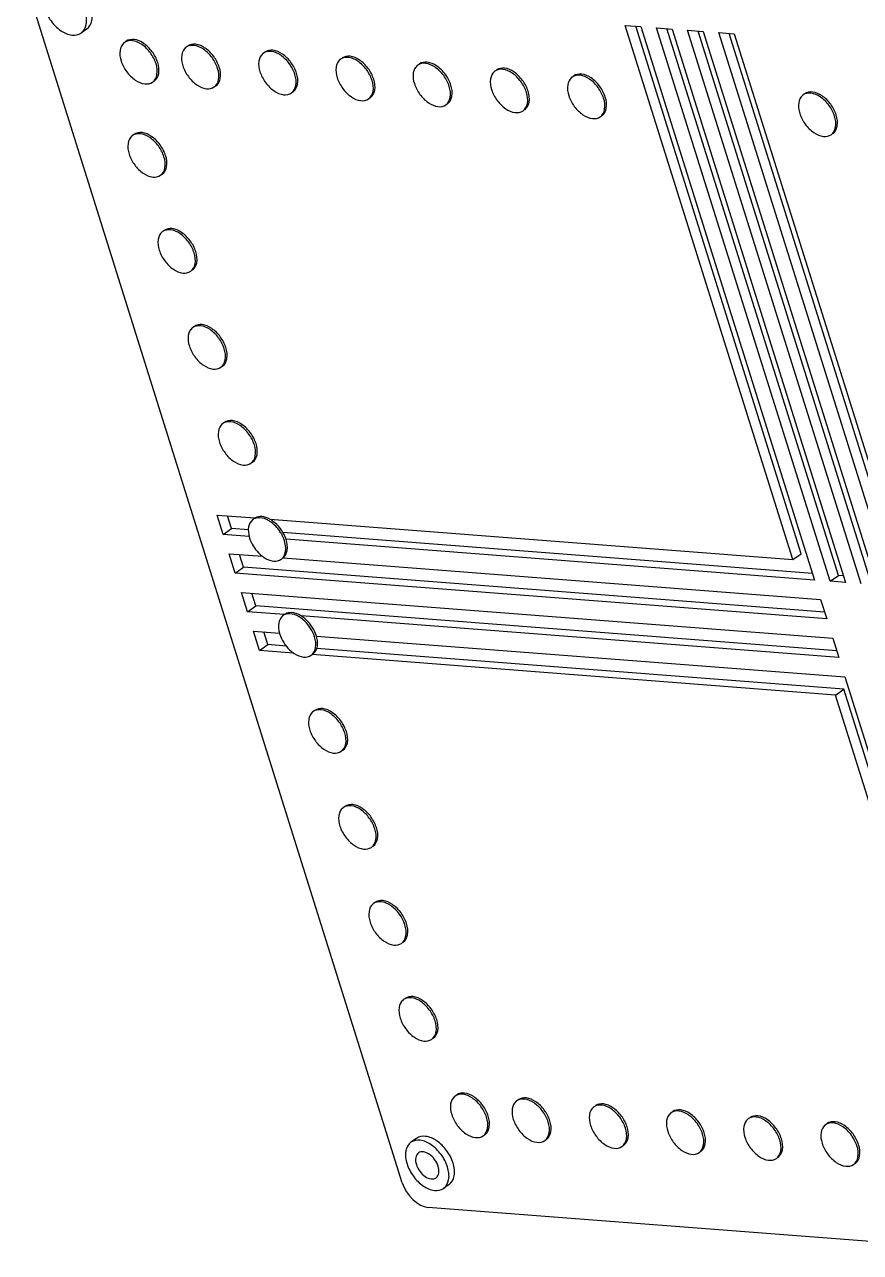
# Model space of a CAD drawing. Header units: millimetres. Extents: x 0 to 559, y 0 to 432.
# Drawn here: x 418.5 to 457, y 334.7 to 391.2 of the extents above; entities that cross this region are included whole.
import ezdxf

# ---------------------------------------------------------------- set-up
doc = ezdxf.new("R2010")
doc.units = ezdxf.units.MM
doc.header["$LTSCALE"] = 30.734
doc.layers.get('0').update_dxf_attribs({"linetype": 'CONTINUOUS'})
doc.layers.add('02___PRT_ALL_AXES', color=7, linetype='CONTINUOUS')

msp = doc.modelspace()

# ---------------------------------------------------------------- linework, layer by layer
at = {"color": 7, "linetype": 'Continuous'}
for p, q in [((435.9147, 337.8917), (418.5418, 393.3)), ((453.8848, 366.5745), (446.1762, 391.1602)), ((446.1762, 391.1602), (446.8921, 391.1047)), ((454.2688, 366.8451), (446.6566, 391.123)), ((446.8921, 391.1047), (454.8801, 365.6283)), ((455.5961, 365.5728), (447.6081, 391.0493)), ((447.6081, 391.0493), (448.324, 390.9939)), ((455.98, 365.8434), (448.0885, 391.0121)), ((448.324, 390.9939), (456.312, 365.5174)), ((457.0279, 365.462), (449.04, 390.9385)), ((449.04, 390.9385), (449.7559, 390.883)), ((457.4119, 365.7325), (449.5204, 390.9013)), ((449.7559, 390.883), (457.7439, 365.4066)), ((458.4598, 365.3511), (450.4719, 390.8276)), ((450.4719, 390.8276), (451.1878, 390.7722)), ((458.8437, 365.6217), (450.9523, 390.7904)), ((451.1878, 390.7722), (458.8965, 366.1866)), ((427.6755, 367.7343), (427.3961, 368.6251)), ((428.0594, 368.0048), (427.8765, 368.5879)), ((427.6755, 367.7343), (428.0594, 368.0048)), ((428.8412, 367.9443), (428.0594, 368.0048)), ((454.7836, 365.936), (430.424, 367.8218)), ((428.2341, 365.9526), (427.9548, 366.8434)), ((428.618, 366.2231), (428.4352, 366.8062)), ((453.8848, 366.5745), (454.2688, 366.8451)), ((428.2341, 365.9526), (428.618, 366.2231)), ((455.3423, 364.1543), (428.618, 366.2231)), ((455.4387, 363.8466), (428.2341, 365.9526)), ((455.5961, 365.5728), (455.98, 365.8434)), ((456.2155, 365.8251), (455.98, 365.8434)), ((456.312, 365.5174), (455.5961, 365.5728)), ((428.7927, 364.1709), (428.5134, 365.0617)), ((428.5134, 365.0617), (455.7181, 362.9557)), ((429.1766, 364.4414), (428.9938, 365.0245)), ((455.1594, 364.7374), (455.4387, 363.8466)), ((428.7927, 364.1709), (429.1766, 364.4414)), ((455.9009, 362.3726), (429.1766, 364.4414)), ((429.3514, 362.3892), (429.072, 363.28)), ((429.7353, 362.6597), (429.5524, 363.2428)), ((455.7181, 362.9557), (455.9974, 362.0649)), ((429.3514, 362.3892), (429.7353, 362.6597)), ((430.5878, 362.5937), (429.7353, 362.6597)), ((456.224, 360.6091), (431.9781, 362.4861)), ((456.2767, 361.174), (464.2647, 335.6975)), ((455.8401, 360.3386), (456.224, 360.6091)), ((463.9326, 336.0235), (456.224, 360.6091)), ((463.5487, 335.753), (455.8401, 360.3386)), ((463.884, 334.6838), (437.1086, 336.7565))]:
    msp.add_line(p, q, dxfattribs=at)
msp.add_ellipse((436.7739, 337.8259), major_axis=(-0.6909, 0.9812), ratio=0.622665, start_param=1.0961596, end_param=2.6662707, dxfattribs=at)
for points, knots in [([(436.6613, 339.2639), (436.5936, 339.2161), (436.4988, 339.0267), (436.5317, 338.8325), (436.5636, 338.7306)], [0, 0, 0, 0, 0.437218, 1, 1, 1, 1]), ([(437.566, 338.653), (437.5311, 338.7641), (437.4208, 338.9733), (437.1843, 339.2081), (436.9152, 339.3383), (436.7244, 339.3083), (436.6613, 339.2639)], [0, 0, 0, 0, 0.2865987, 0.569894, 0.8101088, 1, 1, 1, 1]), ([(436.5636, 338.7306), (436.5985, 338.6196), (436.7088, 338.4103), (436.9452, 338.1756), (437.2144, 338.0454), (437.4052, 338.0753), (437.4682, 338.1198)], [0, 0, 0, 0, 0.2865987, 0.569894, 0.8101088, 1, 1, 1, 1]), ([(437.4682, 338.1198), (437.536, 338.1676), (437.6308, 338.357), (437.5979, 338.5512), (437.566, 338.653)], [0, 0, 0, 0, 0.437218, 1, 1, 1, 1])]:
    msp.add_open_spline(points, degree=3, knots=knots, dxfattribs=at)
at = {"layer": '02___PRT_ALL_AXES', "color": 7, "linetype": 'Continuous'}
for p, q in [((421.3968, 390.9849), (421.1409, 390.8045)), ((427.3961, 368.6251), (429.1555, 368.4889)), ((429.1555, 368.4889), (429.126, 368.4696)), ((429.8179, 368.4376), (453.8848, 366.5745)), ((428.8793, 367.6411), (427.6755, 367.7343)), ((430.5735, 367.4925), (430.5677, 367.5104)), ((454.8801, 365.6283), (430.5677, 367.5104)), ((427.9548, 366.8434), (429.498, 366.724)), ((430.4161, 366.6389), (430.4335, 366.6515)), ((430.4335, 366.6515), (455.1594, 364.7374)), ((430.4951, 364.0391), (428.7927, 364.1709)), ((455.9974, 362.0649), (431.2715, 363.979)), ((429.072, 363.28), (430.2709, 363.1872)), ((431.9643, 363.0561), (431.9589, 363.0739)), ((431.9643, 363.0561), (456.2767, 361.174)), ((430.9287, 362.2671), (429.3514, 362.3892)), ((455.8401, 360.3386), (431.7731, 362.2017)), ((436.5719, 339.9348), (436.3159, 339.7545)), ((438.0696, 337.8096), (437.8137, 337.6292))]:
    msp.add_line(p, q, dxfattribs=at)
for centre, radius, start, end in [((423.3892, 390.0238), 0.4314, 125.20425, 129.60973), ((426.2243, 389.8043), 0.4314, 125.20425, 129.60973), ((429.7754, 389.5294), 0.4314, 125.20425, 129.60973), ((433.3265, 389.2545), 0.4314, 125.20425, 129.60973), ((436.8776, 388.9796), 0.4314, 125.20425, 129.60973), ((440.4287, 388.7047), 0.4314, 125.20425, 129.60973), ((443.9798, 388.4298), 0.4314, 125.20425, 129.60973), ((454.6044, 387.6073), 0.4314, 125.20425, 129.60973), ((423.7563, 385.7377), 0.4314, 125.20425, 129.60973), ((425.1417, 381.3191), 0.4314, 125.20425, 129.60973), ((426.5271, 376.9005), 0.4314, 125.20425, 129.60973), ((427.9126, 372.4819), 0.4314, 125.20425, 129.60973), ((429.298, 368.0633), 0.4314, 125.20425, 129.60973), ((430.2378, 367.9844), 1.4095, 194.92635, 197.41621), ((430.3207, 367.8299), 1.3865, 233.49229, 236.96577), ((430.0876, 366.9426), 0.4377, 305.26085, 316.65163), ((430.0754, 366.9545), 0.4547, 316.62865, 319.15267), ((430.6834, 363.6447), 0.4314, 125.20425, 129.60973), ((431.6207, 363.5652), 1.4068, 195.5545, 196.50214), ((431.6393, 363.5707), 1.4262, 196.50197, 197.40939), ((430.6101, 362.6505), 1.4136, 15.8082, 16.67512), ((432.0688, 359.2261), 0.4314, 125.20425, 129.60973), ((433.4542, 354.8075), 0.4314, 125.20425, 129.60973), ((434.8397, 350.3889), 0.4314, 125.20425, 129.60973), ((436.2251, 345.9703), 0.4314, 125.20425, 129.60973), ((438.5943, 341.5292), 0.4314, 125.20425, 129.60973), ((441.4294, 341.3097), 0.4314, 125.20425, 129.60973), ((444.9805, 341.0348), 0.4314, 125.20425, 129.60973), ((448.5316, 340.7599), 0.4314, 125.20425, 129.60973), ((452.0827, 340.485), 0.4314, 125.20425, 129.60973), ((455.6338, 340.2101), 0.4314, 125.20425, 129.60973)]:
    msp.add_arc(centre, radius, start, end, dxfattribs=at)
for points, knots in [([(419.4613, 391.9392), (419.526, 391.733), (419.7309, 391.3444), (420.17, 390.9084), (420.6699, 390.6667), (421.0243, 390.7223), (421.1413, 390.8048)], [0, 0, 0, 0, 0.2865987, 0.569894, 0.8101088, 1, 1, 1, 1]), ([(421.1413, 390.8048), (421.2671, 390.8936), (421.4432, 391.2453), (421.3821, 391.606), (421.3228, 391.7951)], [0, 0, 0, 0, 0.437218, 1, 1, 1, 1]), ([(421.3968, 390.985), (421.5228, 391.0737), (421.6993, 391.4254), (421.638, 391.7863), (421.5787, 391.9755)], [0, 0, 0, 0, 0.4372159, 1, 1, 1, 1]), ([(424.6647, 389.453), (424.609, 389.6307), (424.4325, 389.9654), (424.0543, 390.3409), (423.6237, 390.5493), (423.3185, 390.5017), (423.2176, 390.4306)], [0, 0, 0, 0, 0.2865566, 0.5698516, 0.8100991, 1, 1, 1, 1]), ([(423.1142, 390.3561), (423.0149, 390.274), (422.8844, 389.9784), (422.935, 389.6799), (422.9842, 389.5231)], [0, 0, 0, 0, 0.439356, 1, 1, 1, 1]), ([(424.5879, 389.3989), (424.5322, 389.5766), (424.3556, 389.9114), (423.9773, 390.287), (423.5466, 390.4953), (423.2413, 390.4474), (423.1405, 390.3763)], [0, 0, 0, 0, 0.2865987, 0.569894, 0.8101088, 1, 1, 1, 1]), ([(425.9493, 390.1366), (425.8501, 390.0545), (425.7195, 389.7589), (425.7701, 389.4604), (425.8193, 389.3036)], [0, 0, 0, 0, 0.439356, 1, 1, 1, 1]), ([(427.423, 389.1795), (427.3673, 389.3571), (427.1908, 389.6919), (426.8124, 390.0675), (426.3817, 390.2758), (426.0765, 390.2279), (425.9756, 390.1568)], [0, 0, 0, 0, 0.2865987, 0.569894, 0.8101088, 1, 1, 1, 1]), ([(427.4998, 389.2336), (427.4441, 389.4112), (427.2676, 389.7459), (426.8894, 390.1215), (426.4589, 390.3299), (426.1536, 390.2822), (426.0528, 390.2111)], [0, 0, 0, 0, 0.2865566, 0.5698516, 0.8100991, 1, 1, 1, 1]), ([(430.9741, 388.9045), (430.9184, 389.0822), (430.7418, 389.417), (430.3635, 389.7926), (429.9328, 390.0009), (429.6275, 389.953), (429.5267, 389.8819)], [0, 0, 0, 0, 0.2865987, 0.569894, 0.8101088, 1, 1, 1, 1]), ([(431.0509, 388.9587), (430.9952, 389.1363), (430.8187, 389.471), (430.4405, 389.8466), (430.01, 390.0549), (429.7047, 390.0073), (429.6039, 389.9362)], [0, 0, 0, 0, 0.2865566, 0.5698516, 0.8100991, 1, 1, 1, 1]), ([(422.9842, 389.5231), (423.0399, 389.3454), (423.2164, 389.0106), (423.5947, 388.635), (424.0254, 388.4267), (424.3307, 388.4746), (424.4315, 388.5457)], [0, 0, 0, 0, 0.2865987, 0.569894, 0.8101088, 1, 1, 1, 1]), ([(424.4315, 388.5457), (424.5399, 388.6222), (424.6916, 388.9252), (424.639, 389.236), (424.5879, 389.3989)], [0, 0, 0, 0, 0.437218, 1, 1, 1, 1]), ([(424.508, 388.5996), (424.6165, 388.6761), (424.7685, 388.9791), (424.7158, 389.29), (424.6647, 389.453)], [0, 0, 0, 0, 0.4372159, 1, 1, 1, 1]), ([(429.5004, 389.8617), (429.4012, 389.7796), (429.2706, 389.484), (429.3212, 389.1855), (429.3704, 389.0287)], [0, 0, 0, 0, 0.439356, 1, 1, 1, 1]), ([(433.0515, 389.5868), (432.9523, 389.5047), (432.8217, 389.2091), (432.8723, 388.9106), (432.9215, 388.7538)], [0, 0, 0, 0, 0.439356, 1, 1, 1, 1]), ([(434.5252, 388.6296), (434.4695, 388.8073), (434.2929, 389.1421), (433.9146, 389.5177), (433.4839, 389.726), (433.1786, 389.6781), (433.0778, 389.607)], [0, 0, 0, 0, 0.2865987, 0.569894, 0.8101088, 1, 1, 1, 1]), ([(434.602, 388.6838), (434.5463, 388.8614), (434.3698, 389.1961), (433.9916, 389.5717), (433.5611, 389.78), (433.2558, 389.7324), (433.1549, 389.6613)], [0, 0, 0, 0, 0.2865566, 0.5698516, 0.8100991, 1, 1, 1, 1]), ([(438.0763, 388.3547), (438.0206, 388.5324), (437.844, 388.8672), (437.4657, 389.2428), (437.035, 389.4511), (436.7297, 389.4032), (436.6289, 389.3321)], [0, 0, 0, 0, 0.2865987, 0.569894, 0.8101088, 1, 1, 1, 1]), ([(438.1531, 388.4089), (438.0974, 388.5865), (437.9209, 388.9212), (437.5427, 389.2967), (437.1122, 389.5051), (436.8069, 389.4575), (436.706, 389.3864)], [0, 0, 0, 0, 0.2865566, 0.5698516, 0.8100991, 1, 1, 1, 1]), ([(425.8193, 389.3036), (425.875, 389.1259), (426.0516, 388.7911), (426.4299, 388.4155), (426.8606, 388.2073), (427.1659, 388.2551), (427.2667, 388.3263)], [0, 0, 0, 0, 0.2865987, 0.569894, 0.8101088, 1, 1, 1, 1]), ([(427.2667, 388.3263), (427.3751, 388.4028), (427.5268, 388.7058), (427.4741, 389.0165), (427.423, 389.1795)], [0, 0, 0, 0, 0.437218, 1, 1, 1, 1]), ([(427.3431, 388.3802), (427.4516, 388.4566), (427.6036, 388.7596), (427.5509, 389.0706), (427.4998, 389.2336)], [0, 0, 0, 0, 0.4372159, 1, 1, 1, 1]), ([(429.3704, 389.0287), (429.4261, 388.851), (429.6026, 388.5162), (429.981, 388.1406), (430.4117, 387.9323), (430.7169, 387.9802), (430.8178, 388.0514)], [0, 0, 0, 0, 0.2865987, 0.569894, 0.8101088, 1, 1, 1, 1]), ([(430.8178, 388.0514), (430.9262, 388.1278), (431.0779, 388.4309), (431.0252, 388.7416), (430.9741, 388.9045)], [0, 0, 0, 0, 0.437218, 1, 1, 1, 1]), ([(430.8942, 388.1053), (431.0027, 388.1817), (431.1547, 388.4847), (431.102, 388.7956), (431.0509, 388.9587)], [0, 0, 0, 0, 0.4372159, 1, 1, 1, 1]), ([(436.6026, 389.3119), (436.5033, 389.2298), (436.3728, 388.9342), (436.4234, 388.6357), (436.4726, 388.4789)], [0, 0, 0, 0, 0.439356, 1, 1, 1, 1]), ([(440.1537, 389.037), (440.0544, 388.9549), (439.9239, 388.6593), (439.9745, 388.3608), (440.0237, 388.204)], [0, 0, 0, 0, 0.439356, 1, 1, 1, 1]), ([(441.6274, 388.0798), (441.5717, 388.2575), (441.3951, 388.5923), (441.0168, 388.9679), (440.5861, 389.1762), (440.2808, 389.1283), (440.18, 389.0572)], [0, 0, 0, 0, 0.2865987, 0.569894, 0.8101088, 1, 1, 1, 1]), ([(441.7042, 388.134), (441.6485, 388.3116), (441.472, 388.6463), (441.0938, 389.0218), (440.6632, 389.2302), (440.358, 389.1826), (440.2571, 389.1115)], [0, 0, 0, 0, 0.2865566, 0.5698516, 0.8100991, 1, 1, 1, 1]), ([(445.1785, 387.8049), (445.1228, 387.9826), (444.9462, 388.3174), (444.5679, 388.693), (444.1372, 388.9013), (443.8319, 388.8534), (443.7311, 388.7823)], [0, 0, 0, 0, 0.2865987, 0.569894, 0.8101088, 1, 1, 1, 1]), ([(445.2552, 387.859), (445.1996, 388.0367), (445.0231, 388.3714), (444.6449, 388.7469), (444.2143, 388.9553), (443.9091, 388.9077), (443.8082, 388.8366)], [0, 0, 0, 0, 0.2865566, 0.5698516, 0.8100991, 1, 1, 1, 1]), ([(432.9215, 388.7538), (432.9772, 388.5761), (433.1537, 388.2413), (433.5321, 387.8657), (433.9628, 387.6574), (434.268, 387.7053), (434.3689, 387.7765)], [0, 0, 0, 0, 0.2865987, 0.569894, 0.8101088, 1, 1, 1, 1]), ([(434.3689, 387.7765), (434.4772, 387.8529), (434.629, 388.156), (434.5763, 388.4667), (434.5252, 388.6296)], [0, 0, 0, 0, 0.437218, 1, 1, 1, 1]), ([(434.4453, 387.8304), (434.5538, 387.9068), (434.7058, 388.2098), (434.6531, 388.5207), (434.602, 388.6838)], [0, 0, 0, 0, 0.4372159, 1, 1, 1, 1]), ([(436.4726, 388.4789), (436.5283, 388.3012), (436.7048, 387.9664), (437.0832, 387.5908), (437.5138, 387.3825), (437.8191, 387.4304), (437.9199, 387.5016)], [0, 0, 0, 0, 0.2865987, 0.569894, 0.8101088, 1, 1, 1, 1]), ([(437.9199, 387.5016), (438.0283, 387.578), (438.1801, 387.8811), (438.1274, 388.1918), (438.0763, 388.3547)], [0, 0, 0, 0, 0.437218, 1, 1, 1, 1]), ([(437.9964, 387.5555), (438.1049, 387.6319), (438.2569, 387.9349), (438.2042, 388.2458), (438.1531, 388.4089)], [0, 0, 0, 0, 0.4372159, 1, 1, 1, 1]), ([(443.7048, 388.7621), (443.6055, 388.68), (443.475, 388.3844), (443.5256, 388.0859), (443.5747, 387.9291)], [0, 0, 0, 0, 0.439356, 1, 1, 1, 1]), ([(440.0237, 388.204), (440.0794, 388.0263), (440.2559, 387.6915), (440.6342, 387.3159), (441.0649, 387.1076), (441.3702, 387.1555), (441.471, 387.2267)], [0, 0, 0, 0, 0.2865987, 0.569894, 0.8101088, 1, 1, 1, 1]), ([(441.471, 387.2267), (441.5794, 387.3031), (441.7311, 387.6062), (441.6785, 387.9169), (441.6274, 388.0798)], [0, 0, 0, 0, 0.437218, 1, 1, 1, 1]), ([(441.5475, 387.2806), (441.656, 387.357), (441.808, 387.66), (441.7553, 387.9709), (441.7042, 388.134)], [0, 0, 0, 0, 0.4372159, 1, 1, 1, 1]), ([(443.5747, 387.9291), (443.6305, 387.7514), (443.807, 387.4166), (444.1853, 387.041), (444.616, 386.8327), (444.9213, 386.8806), (445.0221, 386.9518)], [0, 0, 0, 0, 0.2865987, 0.569894, 0.8101088, 1, 1, 1, 1]), ([(445.0221, 386.9518), (445.1305, 387.0282), (445.2822, 387.3313), (445.2296, 387.642), (445.1785, 387.8049)], [0, 0, 0, 0, 0.437218, 1, 1, 1, 1]), ([(445.0986, 387.0056), (445.207, 387.0821), (445.3591, 387.3851), (445.3064, 387.696), (445.2552, 387.859)], [0, 0, 0, 0, 0.4372159, 1, 1, 1, 1]), ([(454.3294, 387.9396), (454.2302, 387.8575), (454.0996, 387.5619), (454.1502, 387.2634), (454.1994, 387.1066)], [0, 0, 0, 0, 0.439356, 1, 1, 1, 1]), ([(455.8031, 386.9824), (455.7474, 387.1601), (455.5708, 387.4949), (455.1925, 387.8705), (454.7618, 388.0788), (454.4565, 388.0309), (454.3557, 387.9598)], [0, 0, 0, 0, 0.2865987, 0.569894, 0.8101088, 1, 1, 1, 1]), ([(455.8799, 387.0366), (455.8242, 387.2142), (455.6477, 387.5489), (455.2695, 387.9245), (454.839, 388.1328), (454.5337, 388.0852), (454.4328, 388.0141)], [0, 0, 0, 0, 0.2865566, 0.5698516, 0.8100991, 1, 1, 1, 1]), ([(454.1994, 387.1066), (454.2551, 386.9289), (454.4316, 386.5941), (454.81, 386.2185), (455.2407, 386.0103), (455.5459, 386.0581), (455.6468, 386.1293)], [0, 0, 0, 0, 0.2865987, 0.569894, 0.8101088, 1, 1, 1, 1]), ([(455.6468, 386.1293), (455.7552, 386.2057), (455.9069, 386.5088), (455.8542, 386.8195), (455.8031, 386.9824)], [0, 0, 0, 0, 0.437218, 1, 1, 1, 1]), ([(455.7232, 386.1832), (455.8317, 386.2596), (455.9837, 386.5626), (455.931, 386.8735), (455.8799, 387.0366)], [0, 0, 0, 0, 0.4372159, 1, 1, 1, 1]), ([(423.4813, 386.07), (423.3821, 385.9879), (423.2515, 385.6923), (423.3021, 385.3938), (423.3513, 385.237)], [0, 0, 0, 0, 0.439356, 1, 1, 1, 1]), ([(424.955, 385.1129), (424.8993, 385.2905), (424.7227, 385.6253), (424.3444, 386.0009), (423.9137, 386.2092), (423.6084, 386.1613), (423.5076, 386.0902)], [0, 0, 0, 0, 0.2865987, 0.569894, 0.8101088, 1, 1, 1, 1]), ([(425.0318, 385.167), (424.9761, 385.3446), (424.7996, 385.6793), (424.4214, 386.0549), (423.9909, 386.2633), (423.6856, 386.2156), (423.5847, 386.1445)], [0, 0, 0, 0, 0.2865566, 0.5698516, 0.8100991, 1, 1, 1, 1]), ([(423.3513, 385.237), (423.407, 385.0593), (423.5835, 384.7245), (423.9619, 384.3489), (424.3925, 384.1407), (424.6978, 384.1885), (424.7986, 384.2597)], [0, 0, 0, 0, 0.2865987, 0.569894, 0.8101088, 1, 1, 1, 1]), ([(424.7986, 384.2597), (424.907, 384.3362), (425.0588, 384.6392), (425.0061, 384.9499), (424.955, 385.1129)], [0, 0, 0, 0, 0.437218, 1, 1, 1, 1]), ([(424.8751, 384.3136), (424.9836, 384.39), (425.1356, 384.693), (425.0829, 385.004), (425.0318, 385.167)], [0, 0, 0, 0, 0.4372159, 1, 1, 1, 1]), ([(424.8667, 381.6514), (424.7675, 381.5693), (424.6369, 381.2737), (424.6875, 380.9752), (424.7367, 380.8184)], [0, 0, 0, 0, 0.439356, 1, 1, 1, 1]), ([(426.3404, 380.6942), (426.2847, 380.8719), (426.1082, 381.2067), (425.7298, 381.5823), (425.2991, 381.7906), (424.9939, 381.7427), (424.893, 381.6716)], [0, 0, 0, 0, 0.2865987, 0.569894, 0.8101088, 1, 1, 1, 1]), ([(426.4172, 380.7484), (426.3615, 380.926), (426.185, 381.2607), (425.8068, 381.6363), (425.3763, 381.8446), (425.071, 381.797), (424.9702, 381.7259)], [0, 0, 0, 0, 0.2865566, 0.5698516, 0.8100991, 1, 1, 1, 1]), ([(424.7367, 380.8184), (424.7924, 380.6407), (424.969, 380.3059), (425.3473, 379.9303), (425.778, 379.7221), (426.0833, 379.7699), (426.1841, 379.8411)], [0, 0, 0, 0, 0.2865987, 0.569894, 0.8101088, 1, 1, 1, 1]), ([(426.1841, 379.8411), (426.2925, 379.9175), (426.4442, 380.2206), (426.3915, 380.5313), (426.3404, 380.6942)], [0, 0, 0, 0, 0.437218, 1, 1, 1, 1]), ([(426.2605, 379.895), (426.369, 379.9714), (426.521, 380.2744), (426.4683, 380.5853), (426.4172, 380.7484)], [0, 0, 0, 0, 0.4372159, 1, 1, 1, 1]), ([(426.2521, 377.2328), (426.1529, 377.1507), (426.0223, 376.8551), (426.0729, 376.5566), (426.1221, 376.3998)], [0, 0, 0, 0, 0.439356, 1, 1, 1, 1]), ([(427.7258, 376.2756), (427.6701, 376.4533), (427.4936, 376.7881), (427.1152, 377.1637), (426.6846, 377.372), (426.3793, 377.3241), (426.2785, 377.253)], [0, 0, 0, 0, 0.2865987, 0.569894, 0.8101088, 1, 1, 1, 1]), ([(427.8026, 376.3298), (427.7469, 376.5074), (427.5704, 376.8421), (427.1922, 377.2176), (426.7617, 377.426), (426.4564, 377.3784), (426.3556, 377.3073)], [0, 0, 0, 0, 0.2865566, 0.5698516, 0.8100991, 1, 1, 1, 1]), ([(426.1221, 376.3998), (426.1778, 376.2221), (426.3544, 375.8873), (426.7327, 375.5117), (427.1634, 375.3034), (427.4687, 375.3513), (427.5695, 375.4225)], [0, 0, 0, 0, 0.2865987, 0.569894, 0.8101088, 1, 1, 1, 1]), ([(427.5695, 375.4225), (427.6779, 375.4989), (427.8296, 375.802), (427.7769, 376.1127), (427.7258, 376.2756)], [0, 0, 0, 0, 0.437218, 1, 1, 1, 1]), ([(427.6459, 375.4764), (427.7544, 375.5528), (427.9065, 375.8558), (427.8537, 376.1667), (427.8026, 376.3298)], [0, 0, 0, 0, 0.4372159, 1, 1, 1, 1]), ([(427.6375, 372.8142), (427.5383, 372.7321), (427.4077, 372.4365), (427.4584, 372.138), (427.5075, 371.9812)], [0, 0, 0, 0, 0.439356, 1, 1, 1, 1]), ([(429.1113, 371.857), (429.0555, 372.0347), (428.879, 372.3695), (428.5007, 372.7451), (428.07, 372.9534), (427.7647, 372.9055), (427.6639, 372.8344)], [0, 0, 0, 0, 0.2865987, 0.569894, 0.8101088, 1, 1, 1, 1]), ([(429.188, 371.9111), (429.1323, 372.0888), (428.9559, 372.4235), (428.5777, 372.799), (428.1471, 373.0074), (427.8418, 372.9598), (427.741, 372.8887)], [0, 0, 0, 0, 0.2865566, 0.5698516, 0.8100991, 1, 1, 1, 1]), ([(427.5075, 371.9812), (427.5633, 371.8035), (427.7398, 371.4687), (428.1181, 371.0931), (428.5488, 370.8848), (428.8541, 370.9327), (428.9549, 371.0039)], [0, 0, 0, 0, 0.2865987, 0.569894, 0.8101088, 1, 1, 1, 1]), ([(429.0314, 371.0577), (429.1398, 371.1342), (429.2919, 371.4372), (429.2391, 371.7481), (429.188, 371.9111)], [0, 0, 0, 0, 0.4372159, 1, 1, 1, 1]), ([(428.9549, 371.0039), (429.0633, 371.0803), (429.215, 371.3833), (429.1623, 371.6941), (429.1113, 371.857)], [0, 0, 0, 0, 0.437218, 1, 1, 1, 1]), ([(429.8179, 368.4376), (429.7076, 368.4978), (429.487, 368.5814), (429.2444, 368.5415), (429.1555, 368.4889)], [0, 0, 0, 0, 0.5489105, 1, 1, 1, 1]), ([(429.8248, 368.3335), (429.7769, 368.3647), (429.602, 368.4635), (429.3907, 368.5157), (429.2475, 368.4939)], [0, 0, 0, 0, 0.2828002, 1, 1, 1, 1]), ([(429.023, 368.3956), (428.9298, 368.3185), (428.8014, 368.0486), (428.8367, 367.7686), (428.8759, 367.6214)], [0, 0, 0, 0, 0.4425245, 1, 1, 1, 1]), ([(430.5677, 367.5104), (430.4724, 367.8013), (430.2319, 368.1575), (429.9025, 368.3915), (429.8179, 368.4376)], [0, 0, 0, 0, 0.7606661, 1, 1, 1, 1]), ([(430.3413, 367.7834), (430.3082, 367.8394), (430.1676, 368.0494), (429.9822, 368.2313), (429.8248, 368.3335)], [0, 0, 0, 0, 0.2574891, 1, 1, 1, 1]), ([(428.893, 367.5626), (428.9718, 367.3112), (429.1643, 366.9988), (429.4264, 366.7667), (429.4958, 366.7154)], [0, 0, 0, 0, 0.753388, 1, 1, 1, 1]), ([(430.4194, 366.657), (430.4571, 366.7006), (430.5937, 366.9387), (430.5598, 367.2371), (430.4967, 367.4384)], [0, 0, 0, 0, 0.2144479, 1, 1, 1, 1]), ([(430.4335, 366.6515), (430.5363, 366.7316), (430.6748, 367.0302), (430.6234, 367.3334), (430.5735, 367.4925)], [0, 0, 0, 0, 0.4385543, 1, 1, 1, 1]), ([(429.5648, 366.6675), (429.6917, 366.585), (429.9471, 366.4654), (430.242, 366.5159), (430.3403, 366.5852)], [0, 0, 0, 0, 0.5570232, 1, 1, 1, 1]), ([(430.4084, 363.977), (430.3137, 363.8986), (430.1847, 363.6223), (430.2237, 363.3376), (430.2654, 363.1879)], [0, 0, 0, 0, 0.4416933, 1, 1, 1, 1]), ([(431.2145, 363.9121), (431.1663, 363.9437), (430.9904, 364.044), (430.7772, 364.0973), (430.6329, 364.0753)], [0, 0, 0, 0, 0.2829845, 1, 1, 1, 1]), ([(431.2715, 363.979), (431.2252, 364.0081), (431.0554, 364.1011), (430.8525, 364.15), (430.7142, 364.13)], [0, 0, 0, 0, 0.2813494, 1, 1, 1, 1]), ([(431.9589, 363.0739), (431.8721, 363.3506), (431.6519, 363.6918), (431.3502, 363.9294), (431.2715, 363.979)], [0, 0, 0, 0, 0.7570435, 1, 1, 1, 1]), ([(431.8821, 363.0198), (431.7972, 363.2906), (431.5834, 363.6251), (431.2911, 363.862), (431.2145, 363.9121)], [0, 0, 0, 0, 0.7561201, 1, 1, 1, 1]), ([(430.2784, 363.144), (430.3637, 362.8719), (430.5789, 362.536), (430.8732, 362.2989), (430.9502, 362.2489)], [0, 0, 0, 0, 0.7563115, 1, 1, 1, 1]), ([(431.8956, 362.393), (431.9123, 362.4368), (431.964, 362.6433), (431.9313, 362.863), (431.8821, 363.0198)], [0, 0, 0, 0, 0.222081, 1, 1, 1, 1]), ([(431.7258, 362.1666), (431.783, 362.207), (431.8474, 362.283), (431.8867, 362.3696), (431.8956, 362.393)], [0, 0, 0, 0, 0.7366608, 1, 1, 1, 1]), ([(431.9159, 362.3373), (431.9354, 362.3662), (432.0077, 362.5027), (432.0234, 362.6633), (432.0155, 362.7815)], [0, 0, 0, 0, 0.2275446, 1, 1, 1, 1]), ([(430.9502, 362.2489), (431.0771, 362.1664), (431.3325, 362.0468), (431.6274, 362.0973), (431.7258, 362.1666)], [0, 0, 0, 0, 0.5570232, 1, 1, 1, 1]), ([(431.7938, 359.5584), (431.6946, 359.4763), (431.564, 359.1807), (431.6146, 358.8822), (431.6638, 358.7254)], [0, 0, 0, 0, 0.439356, 1, 1, 1, 1]), ([(433.2675, 358.6012), (433.2118, 358.7789), (433.0353, 359.1137), (432.6569, 359.4893), (432.2262, 359.6976), (431.921, 359.6497), (431.8201, 359.5785)], [0, 0, 0, 0, 0.2865987, 0.569894, 0.8101088, 1, 1, 1, 1]), ([(433.3443, 358.6553), (433.2886, 358.833), (433.1121, 359.1677), (432.7339, 359.5432), (432.3034, 359.7516), (431.9981, 359.7039), (431.8973, 359.6329)], [0, 0, 0, 0, 0.2865566, 0.5698516, 0.8100991, 1, 1, 1, 1]), ([(431.6638, 358.7254), (431.7195, 358.5477), (431.8961, 358.2129), (432.2744, 357.8373), (432.7051, 357.629), (433.0104, 357.6769), (433.1112, 357.748)], [0, 0, 0, 0, 0.2865987, 0.569894, 0.8101088, 1, 1, 1, 1]), ([(433.1112, 357.748), (433.2196, 357.8245), (433.3713, 358.1275), (433.3186, 358.4383), (433.2675, 358.6012)], [0, 0, 0, 0, 0.437218, 1, 1, 1, 1]), ([(433.1876, 357.8019), (433.2961, 357.8784), (433.4482, 358.1814), (433.3954, 358.4923), (433.3443, 358.6553)], [0, 0, 0, 0, 0.4372159, 1, 1, 1, 1]), ([(433.1792, 355.1398), (433.08, 355.0577), (432.9494, 354.7621), (433.0001, 354.4636), (433.0492, 354.3068)], [0, 0, 0, 0, 0.439356, 1, 1, 1, 1]), ([(434.6529, 354.1826), (434.5972, 354.3603), (434.4207, 354.6951), (434.0424, 355.0707), (433.6117, 355.279), (433.3064, 355.2311), (433.2056, 355.1599)], [0, 0, 0, 0, 0.2865987, 0.569894, 0.8101088, 1, 1, 1, 1]), ([(434.7297, 354.2367), (434.674, 354.4143), (434.4976, 354.7491), (434.1193, 355.1246), (433.6888, 355.333), (433.3835, 355.2853), (433.2827, 355.2143)], [0, 0, 0, 0, 0.2865566, 0.5698516, 0.8100991, 1, 1, 1, 1]), ([(433.0492, 354.3068), (433.1049, 354.1291), (433.2815, 353.7943), (433.6598, 353.4187), (434.0905, 353.2104), (434.3958, 353.2583), (434.4966, 353.3294)], [0, 0, 0, 0, 0.2865987, 0.569894, 0.8101088, 1, 1, 1, 1]), ([(434.4966, 353.3294), (434.605, 353.4059), (434.7567, 353.7089), (434.704, 354.0197), (434.6529, 354.1826)], [0, 0, 0, 0, 0.437218, 1, 1, 1, 1]), ([(434.573, 353.3833), (434.6815, 353.4598), (434.8336, 353.7628), (434.7808, 354.0737), (434.7297, 354.2367)], [0, 0, 0, 0, 0.4372159, 1, 1, 1, 1]), ([(434.5647, 350.7212), (434.4654, 350.6391), (434.3349, 350.3435), (434.3855, 350.045), (434.4347, 349.8881)], [0, 0, 0, 0, 0.439356, 1, 1, 1, 1]), ([(436.0384, 349.764), (435.9827, 349.9417), (435.8061, 350.2765), (435.4278, 350.6521), (434.9971, 350.8603), (434.6918, 350.8125), (434.591, 350.7413)], [0, 0, 0, 0, 0.2865987, 0.569894, 0.8101088, 1, 1, 1, 1]), ([(436.1152, 349.8181), (436.0595, 349.9957), (435.883, 350.3305), (435.5048, 350.706), (435.0742, 350.9144), (434.769, 350.8667), (434.6681, 350.7957)], [0, 0, 0, 0, 0.2865566, 0.5698516, 0.8100991, 1, 1, 1, 1]), ([(434.4347, 349.8881), (434.4904, 349.7105), (434.6669, 349.3757), (435.0452, 349.0001), (435.4759, 348.7918), (435.7812, 348.8397), (435.882, 348.9108)], [0, 0, 0, 0, 0.2865987, 0.569894, 0.8101088, 1, 1, 1, 1]), ([(435.882, 348.9108), (435.9904, 348.9873), (436.1421, 349.2903), (436.0895, 349.6011), (436.0384, 349.764)], [0, 0, 0, 0, 0.437218, 1, 1, 1, 1]), ([(435.9585, 348.9647), (436.067, 349.0412), (436.219, 349.3442), (436.1663, 349.6551), (436.1152, 349.8181)], [0, 0, 0, 0, 0.4372159, 1, 1, 1, 1]), ([(437.5006, 345.3995), (437.4449, 345.5771), (437.2684, 345.9118), (436.8902, 346.2874), (436.4597, 346.4958), (436.1544, 346.4481), (436.0535, 346.377)], [0, 0, 0, 0, 0.2865566, 0.5698516, 0.8100991, 1, 1, 1, 1]), ([(435.9501, 346.3026), (435.8509, 346.2205), (435.7203, 345.9249), (435.7709, 345.6264), (435.8201, 345.4695)], [0, 0, 0, 0, 0.439356, 1, 1, 1, 1]), ([(437.4238, 345.3454), (437.3681, 345.5231), (437.1915, 345.8579), (436.8132, 346.2335), (436.3825, 346.4417), (436.0772, 346.3939), (435.9764, 346.3227)], [0, 0, 0, 0, 0.2865987, 0.569894, 0.8101088, 1, 1, 1, 1]), ([(435.8201, 345.4695), (435.8758, 345.2919), (436.0523, 344.9571), (436.4307, 344.5815), (436.8614, 344.3732), (437.1666, 344.4211), (437.2674, 344.4922)], [0, 0, 0, 0, 0.2865987, 0.569894, 0.8101088, 1, 1, 1, 1]), ([(437.2674, 344.4922), (437.3758, 344.5687), (437.5276, 344.8717), (437.4749, 345.1824), (437.4238, 345.3454)], [0, 0, 0, 0, 0.437218, 1, 1, 1, 1]), ([(437.3439, 344.5461), (437.4524, 344.6226), (437.6044, 344.9256), (437.5517, 345.2365), (437.5006, 345.3995)], [0, 0, 0, 0, 0.4372159, 1, 1, 1, 1]), ([(439.793, 340.9043), (439.7373, 341.082), (439.5607, 341.4168), (439.1824, 341.7924), (438.7517, 342.0007), (438.4464, 341.9528), (438.3456, 341.8817)], [0, 0, 0, 0, 0.2865987, 0.569894, 0.8101088, 1, 1, 1, 1]), ([(439.8698, 340.9584), (439.8141, 341.1361), (439.6376, 341.4708), (439.2594, 341.8463), (438.8289, 342.0547), (438.5236, 342.0071), (438.4228, 341.936)], [0, 0, 0, 0, 0.2865566, 0.5698516, 0.8100991, 1, 1, 1, 1]), ([(438.3193, 341.8615), (438.2201, 341.7794), (438.0895, 341.4838), (438.1401, 341.1853), (438.1893, 341.0285)], [0, 0, 0, 0, 0.439356, 1, 1, 1, 1]), ([(441.1544, 341.642), (441.0552, 341.5599), (440.9246, 341.2643), (440.9753, 340.9658), (441.0244, 340.809)], [0, 0, 0, 0, 0.439356, 1, 1, 1, 1]), ([(442.6281, 340.6848), (442.5724, 340.8625), (442.3959, 341.1973), (442.0176, 341.5729), (441.5869, 341.7812), (441.2816, 341.7333), (441.1808, 341.6622)], [0, 0, 0, 0, 0.2865987, 0.569894, 0.8101088, 1, 1, 1, 1]), ([(442.7049, 340.739), (442.6492, 340.9166), (442.4728, 341.2513), (442.0945, 341.6269), (441.664, 341.8353), (441.3587, 341.7876), (441.2579, 341.7165)], [0, 0, 0, 0, 0.2865566, 0.5698516, 0.8100991, 1, 1, 1, 1]), ([(444.7055, 341.3671), (444.6063, 341.285), (444.4757, 340.9894), (444.5264, 340.6909), (444.5755, 340.5341)], [0, 0, 0, 0, 0.439356, 1, 1, 1, 1]), ([(446.1792, 340.4099), (446.1235, 340.5876), (445.947, 340.9224), (445.5687, 341.298), (445.138, 341.5063), (444.8327, 341.4584), (444.7319, 341.3873)], [0, 0, 0, 0, 0.2865987, 0.569894, 0.8101088, 1, 1, 1, 1]), ([(446.256, 340.4641), (446.2003, 340.6417), (446.0239, 340.9764), (445.6456, 341.352), (445.2151, 341.5603), (444.9098, 341.5127), (444.809, 341.4416)], [0, 0, 0, 0, 0.2865566, 0.5698516, 0.8100991, 1, 1, 1, 1]), ([(438.1893, 341.0285), (438.245, 340.8508), (438.4215, 340.516), (438.7999, 340.1404), (439.2306, 339.9321), (439.5358, 339.98), (439.6367, 340.0511)], [0, 0, 0, 0, 0.2865987, 0.569894, 0.8101088, 1, 1, 1, 1]), ([(439.6367, 340.0511), (439.7451, 340.1276), (439.8968, 340.4306), (439.8441, 340.7414), (439.793, 340.9043)], [0, 0, 0, 0, 0.437218, 1, 1, 1, 1]), ([(439.7131, 340.105), (439.8216, 340.1815), (439.9736, 340.4845), (439.9209, 340.7954), (439.8698, 340.9584)], [0, 0, 0, 0, 0.4372159, 1, 1, 1, 1]), ([(441.0244, 340.809), (441.0801, 340.6313), (441.2567, 340.2965), (441.635, 339.9209), (442.0657, 339.7127), (442.371, 339.7605), (442.4718, 339.8317)], [0, 0, 0, 0, 0.2865987, 0.569894, 0.8101088, 1, 1, 1, 1]), ([(448.2566, 341.0922), (448.1574, 341.0101), (448.0268, 340.7145), (448.0774, 340.416), (448.1266, 340.2592)], [0, 0, 0, 0, 0.439356, 1, 1, 1, 1]), ([(449.7303, 340.135), (449.6746, 340.3127), (449.4981, 340.6475), (449.1197, 341.0231), (448.6891, 341.2314), (448.3838, 341.1835), (448.283, 341.1124)], [0, 0, 0, 0, 0.2865987, 0.569894, 0.8101088, 1, 1, 1, 1]), ([(449.8071, 340.1892), (449.7514, 340.3668), (449.5749, 340.7015), (449.1967, 341.0771), (448.7662, 341.2854), (448.4609, 341.2378), (448.3601, 341.1667)], [0, 0, 0, 0, 0.2865566, 0.5698516, 0.8100991, 1, 1, 1, 1]), ([(451.8077, 340.8173), (451.7085, 340.7352), (451.5779, 340.4396), (451.6285, 340.1411), (451.6777, 339.9843)], [0, 0, 0, 0, 0.439356, 1, 1, 1, 1]), ([(453.2814, 339.8601), (453.2257, 340.0378), (453.0492, 340.3726), (452.6708, 340.7482), (452.2401, 340.9565), (451.9349, 340.9086), (451.834, 340.8375)], [0, 0, 0, 0, 0.2865987, 0.569894, 0.8101088, 1, 1, 1, 1]), ([(453.3582, 339.9143), (453.3025, 340.0919), (453.126, 340.4266), (452.7478, 340.8021), (452.3173, 341.0105), (452.012, 340.9629), (451.9112, 340.8918)], [0, 0, 0, 0, 0.2865566, 0.5698516, 0.8100991, 1, 1, 1, 1]), ([(442.4718, 339.8317), (442.5802, 339.9081), (442.7319, 340.2112), (442.6792, 340.5219), (442.6281, 340.6848)], [0, 0, 0, 0, 0.437218, 1, 1, 1, 1]), ([(442.5482, 339.8856), (442.6567, 339.962), (442.8088, 340.265), (442.756, 340.576), (442.7049, 340.739)], [0, 0, 0, 0, 0.4372159, 1, 1, 1, 1]), ([(444.5755, 340.5341), (444.6312, 340.3564), (444.8078, 340.0216), (445.1861, 339.646), (445.6168, 339.4377), (445.9221, 339.4856), (446.0229, 339.5568)], [0, 0, 0, 0, 0.2865987, 0.569894, 0.8101088, 1, 1, 1, 1]), ([(446.0229, 339.5568), (446.1313, 339.6332), (446.283, 339.9363), (446.2303, 340.247), (446.1792, 340.4099)], [0, 0, 0, 0, 0.437218, 1, 1, 1, 1]), ([(446.0993, 339.6107), (446.2078, 339.6871), (446.3599, 339.9901), (446.3071, 340.301), (446.256, 340.4641)], [0, 0, 0, 0, 0.4372159, 1, 1, 1, 1]), ([(448.1266, 340.2592), (448.1823, 340.0815), (448.3589, 339.7467), (448.7372, 339.3711), (449.1679, 339.1628), (449.4732, 339.2107), (449.574, 339.2819)], [0, 0, 0, 0, 0.2865987, 0.569894, 0.8101088, 1, 1, 1, 1]), ([(455.3588, 340.5424), (455.2596, 340.4603), (455.129, 340.1647), (455.1796, 339.8662), (455.2288, 339.7094)], [0, 0, 0, 0, 0.439356, 1, 1, 1, 1]), ([(456.8325, 339.5852), (456.7768, 339.7629), (456.6002, 340.0977), (456.2219, 340.4733), (455.7912, 340.6816), (455.4859, 340.6337), (455.3851, 340.5626)], [0, 0, 0, 0, 0.2865987, 0.569894, 0.8101088, 1, 1, 1, 1]), ([(456.9093, 339.6393), (456.8536, 339.817), (456.6771, 340.1517), (456.2989, 340.5272), (455.8684, 340.7356), (455.5631, 340.688), (455.4623, 340.6169)], [0, 0, 0, 0, 0.2865566, 0.5698516, 0.8100991, 1, 1, 1, 1]), ([(436.3155, 339.7542), (436.1897, 339.6654), (436.0136, 339.3137), (436.0748, 338.953), (436.1341, 338.7639)], [0, 0, 0, 0, 0.437218, 1, 1, 1, 1]), ([(437.9955, 338.6198), (437.9309, 338.826), (437.7259, 339.2146), (437.2868, 339.6506), (436.7869, 339.8923), (436.4326, 339.8367), (436.3155, 339.7542)], [0, 0, 0, 0, 0.2865987, 0.569894, 0.8101088, 1, 1, 1, 1]), ([(438.2515, 338.8001), (438.1868, 339.0063), (437.982, 339.3948), (437.543, 339.8307), (437.0433, 340.0726), (436.6889, 340.0173), (436.5719, 339.9348)], [0, 0, 0, 0, 0.2865566, 0.5698516, 0.8100991, 1, 1, 1, 1]), ([(449.574, 339.2819), (449.6824, 339.3583), (449.8341, 339.6614), (449.7814, 339.9721), (449.7303, 340.135)], [0, 0, 0, 0, 0.437218, 1, 1, 1, 1]), ([(449.6504, 339.3358), (449.7589, 339.4122), (449.911, 339.7152), (449.8582, 340.0261), (449.8071, 340.1892)], [0, 0, 0, 0, 0.4372159, 1, 1, 1, 1]), ([(451.6777, 339.9843), (451.7334, 339.8066), (451.91, 339.4718), (452.2883, 339.0962), (452.719, 338.8879), (453.0243, 338.9358), (453.1251, 339.007)], [0, 0, 0, 0, 0.2865987, 0.569894, 0.8101088, 1, 1, 1, 1]), ([(453.1251, 339.007), (453.2335, 339.0834), (453.3852, 339.3865), (453.3325, 339.6972), (453.2814, 339.8601)], [0, 0, 0, 0, 0.437218, 1, 1, 1, 1]), ([(453.2015, 339.0609), (453.31, 339.1373), (453.4621, 339.4403), (453.4093, 339.7512), (453.3582, 339.9143)], [0, 0, 0, 0, 0.4372159, 1, 1, 1, 1]), ([(455.2288, 339.7094), (455.2845, 339.5317), (455.4611, 339.1969), (455.8394, 338.8213), (456.2701, 338.613), (456.5754, 338.6609), (456.6762, 338.7321)], [0, 0, 0, 0, 0.2865987, 0.569894, 0.8101088, 1, 1, 1, 1]), ([(456.6762, 338.7321), (456.7846, 338.8085), (456.9363, 339.1116), (456.8836, 339.4223), (456.8325, 339.5852)], [0, 0, 0, 0, 0.437218, 1, 1, 1, 1]), ([(456.7526, 338.786), (456.8611, 338.8624), (457.0131, 339.1654), (456.9604, 339.4763), (456.9093, 339.6393)], [0, 0, 0, 0, 0.4372159, 1, 1, 1, 1]), ([(436.1341, 338.7639), (436.1987, 338.5576), (436.4037, 338.169), (436.8428, 337.7331), (437.3427, 337.4913), (437.697, 337.5469), (437.8141, 337.6295)], [0, 0, 0, 0, 0.2865987, 0.569894, 0.8101088, 1, 1, 1, 1]), ([(437.8141, 337.6295), (437.9399, 337.7183), (438.116, 338.07), (438.0548, 338.4307), (437.9955, 338.6198)], [0, 0, 0, 0, 0.437218, 1, 1, 1, 1]), ([(438.0696, 337.8096), (438.1955, 337.8983), (438.372, 338.2501), (438.3108, 338.6109), (438.2515, 338.8001)], [0, 0, 0, 0, 0.4372159, 1, 1, 1, 1])]:
    msp.add_open_spline(points, degree=3, knots=knots, dxfattribs=at)
for points in [[(429.2475, 368.4939), (429.1773, 368.4832), (429.1073, 368.4567), (429.0493, 368.4158)], [(430.4967, 367.4384), (430.4589, 367.5588), (430.4056, 367.6749), (430.3413, 367.7834)], [(430.6329, 364.0753), (430.5627, 364.0646), (430.4927, 364.0381), (430.4347, 363.9972)], [(430.7142, 364.13), (430.6428, 364.1197), (430.5715, 364.0933), (430.5124, 364.0519)], [(432.0155, 362.7815), (432.0099, 362.8674), (431.9938, 362.9528), (431.9703, 363.0356)], [(431.8027, 362.2209), (431.8469, 362.2522), (431.8856, 362.2925), (431.9159, 362.3373)]]:
    msp.add_open_spline(points, degree=3, dxfattribs=at)

doc.saveas('drawing.dxf')
